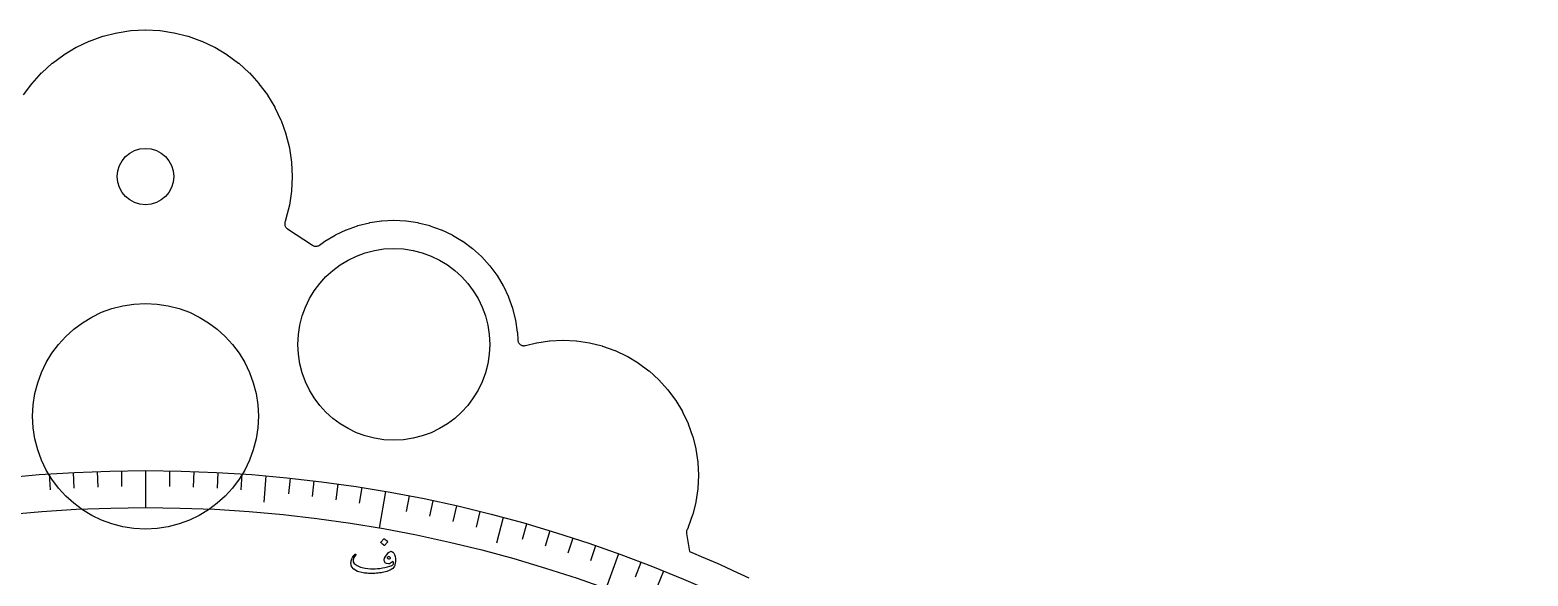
# Model space of a CAD drawing. Header units: millimetres. Extents: x -68 to 68, y -68 to 87.
# Drawn here: x -5.5 to 66.2, y 61.1 to 87.2 of the extents above; entities that cross this region are included whole.
import ezdxf

# ---------------------------------------------------------------- set-up
doc = ezdxf.new("R2010")
doc.units = ezdxf.units.MM
for name, color, linetype in [('CUT_INNER', 6, 'Continuous'), ('CUT_OUTER', 1, 'Continuous'), ('ENGRAVE', 7, 'Continuous'), ('ENGRAVE_FINE', 8, 'Continuous'), ('TEXT', 5, 'Continuous')]:
    doc.layers.add(name, color=color, linetype=linetype)

msp = doc.modelspace()

# ---------------------------------------------------------------- linework, layer by layer
at = {"layer": 'CUT_INNER'}
for centre, radius in [((0, 80.2248), 1.35), ((11.88, 72.1923), 4.59), ((0, 68.7498), 5.4)]:
    msp.add_circle(centre, radius, dxfattribs=at)
at = {"layer": 'CUT_OUTER'}
msp.add_lwpolyline([(-5.8325, 84.1308), (-5.4309, 84.6723), (-5.4216, 84.6837), (-4.9688, 85.1832), (-4.9584, 85.1936), (-4.4589, 85.6464), (-4.4475, 85.6557), (-3.906, 86.0573), (-3.8938, 86.0655), (-3.3155, 86.4121), (-3.3025, 86.419), (-2.6931, 86.7073), (-2.6795, 86.7129), (-2.0447, 86.94), (-2.0307, 86.9443), (-1.3767, 87.1081), (-1.3622, 87.111), (-0.6954, 87.2099), (-0.6807, 87.2113), (-0.0074, 87.2444), (0.0074, 87.2444), (0.6807, 87.2113), (0.6954, 87.2099), (1.3622, 87.111), (1.3767, 87.1081), (2.0307, 86.9443), (2.0447, 86.94), (2.6795, 86.7129), (2.6931, 86.7073), (3.3025, 86.419), (3.3155, 86.4121), (3.8938, 86.0655), (3.906, 86.0573), (4.4475, 85.6557), (4.4589, 85.6464), (4.9584, 85.1936), (4.9688, 85.1832), (5.4216, 84.6837), (5.4309, 84.6723), (5.8325, 84.1308), (5.8407, 84.1186), (6.1873, 83.5403), (6.1942, 83.5273), (6.4825, 82.9179), (6.4881, 82.9043), (6.7152, 82.2695), (6.7195, 82.2554), (6.8833, 81.6014), (6.8862, 81.587), (6.9851, 80.9201), (6.9866, 80.9055), (7.0196, 80.2321), (7.0196, 80.2174), (6.9866, 79.544), (6.9851, 79.5294), (6.8862, 78.8625), (6.8833, 78.8481), (6.7195, 78.1941), (6.7152, 78.18), (6.6771, 78.0734), (6.6688, 78.0462), (6.6631, 78.0183), (6.6601, 77.9899), (6.6598, 77.9614), (6.6621, 77.933), (6.6672, 77.905), (6.6749, 77.8776), (6.6852, 77.851), (6.698, 77.8255), (6.7131, 77.8013), (6.7304, 77.7787), (6.7498, 77.7579), (6.7711, 77.7389), (6.7941, 77.7221), (7.9842, 76.9353), (8.0105, 76.9198), (8.0382, 76.907), (8.0671, 76.8972), (8.0969, 76.8903), (8.1272, 76.8864), (8.1577, 76.8857), (8.1882, 76.8881), (8.2182, 76.8935), (8.2476, 76.902), (8.2759, 76.9135), (8.3029, 76.9277), (8.3283, 76.9446), (8.574, 77.1268), (8.5862, 77.135), (9.0736, 77.4271), (9.0866, 77.434), (9.6002, 77.677), (9.6138, 77.6826), (10.1488, 77.874), (10.1629, 77.8783), (10.714, 78.0163), (10.7284, 78.0192), (11.2905, 78.1026), (11.3051, 78.104), (11.8726, 78.1319), (11.8874, 78.1319), (12.4549, 78.104), (12.4695, 78.1026), (13.0316, 78.0192), (13.046, 78.0163), (13.5971, 77.8783), (13.6112, 77.874), (14.1462, 77.6826), (14.1598, 77.677), (14.6734, 77.434), (14.6864, 77.4271), (15.1738, 77.135), (15.186, 77.1268), (15.6424, 76.7883), (15.6538, 76.779), (16.0748, 76.3974), (16.0852, 76.387), (16.4667, 75.966), (16.4761, 75.9547), (16.8145, 75.4983), (16.8227, 75.486), (17.1148, 74.9987), (17.1218, 74.9857), (17.3647, 74.4721), (17.3703, 74.4585), (17.5617, 73.9235), (17.566, 73.9094), (17.7041, 73.3583), (17.7069, 73.3438), (17.7903, 72.7818), (17.7918, 72.7671), (17.8092, 72.4128), (17.8121, 72.3835), (17.8178, 72.3546), (17.8263, 72.3264), (17.8376, 72.2992), (17.8515, 72.2733), (17.8678, 72.2488), (17.8865, 72.226), (17.9073, 72.2052), (17.9301, 72.1865), (17.9546, 72.1702), (17.9805, 72.1563), (18.0077, 72.145), (18.0359, 72.1365), (18.0648, 72.1307), (18.0941, 72.1278), (18.1235, 72.1278), (18.1528, 72.1307), (18.1817, 72.1365), (18.7087, 72.2685), (18.7231, 72.2713), (19.3376, 72.3625), (19.3522, 72.3639), (19.9726, 72.3944), (19.9874, 72.3944), (20.6078, 72.3639), (20.6224, 72.3625), (21.2369, 72.2713), (21.2513, 72.2685), (21.8539, 72.1175), (21.868, 72.1133), (22.4529, 71.904), (22.4664, 71.8984), (23.028, 71.6328), (23.041, 71.6258), (23.5738, 71.3065), (23.586, 71.2983), (24.085, 70.9283), (24.0963, 70.9189), (24.5566, 70.5018), (24.567, 70.4914), (24.9842, 70.0311), (24.9935, 70.0197), (25.3635, 69.5208), (25.3717, 69.5086), (25.6911, 68.9757), (25.698, 68.9628), (25.9636, 68.4012), (25.9692, 68.3876), (26.1785, 67.8028), (26.1828, 67.7887), (26.3337, 67.1861), (26.3366, 67.1717), (26.4277, 66.5572), (26.4292, 66.5426), (26.4596, 65.9221), (26.4596, 65.9074), (26.4292, 65.287), (26.4277, 65.2723), (26.3366, 64.6579), (26.3337, 64.6434), (26.1828, 64.0409), (26.1785, 64.0268), (25.9692, 63.4419), (25.9636, 63.4283), (25.9119, 63.3191), (25.9004, 63.2911), (25.8917, 63.262), (25.886, 63.2322), (25.8833, 63.202), (25.8837, 63.1716), (25.8872, 63.1415), (26.0311, 62.2783), (26.2133, 62.2022), (26.5945, 62.0402), (26.9746, 61.8758), (27.3538, 61.7092), (27.7319, 61.5402), (28.109, 61.3688), (28.485, 61.1952), (28.86, 61.0193)], dxfattribs=at)
at = {"layer": 'ENGRAVE'}
for points in [[(0, 66.15), (0, 64.3781)], [(5.7654, 65.8983), (5.655, 64.6375)], [(11.4868, 65.145), (11.1791, 63.4001)], [(17.1209, 63.896), (16.7933, 62.6735)], [(22.6246, 62.1607), (22.0186, 60.4956)]]:
    msp.add_lwpolyline(points, dxfattribs=at)
for radius in [66.15, 66.15, 64.3781]:
    msp.add_circle((0, 0), radius, dxfattribs=at)
at = {"layer": 'ENGRAVE_FINE'}
for points in [[(-4.6144, 65.9889), (-4.5614, 65.2313)], [(-3.462, 66.0593), (-3.4223, 65.301)], [(-2.3086, 66.1097), (-2.2821, 65.3508)], [(-1.1545, 66.1399), (-1.1412, 65.3807)], [(1.1545, 66.1399), (1.1412, 65.3807)], [(2.3086, 66.1097), (2.2821, 65.3508)], [(3.462, 66.0593), (3.4223, 65.301)], [(4.6144, 65.9889), (4.5614, 65.2313)], [(6.9146, 65.7876), (6.8352, 65.0324)], [(8.0617, 65.6569), (7.9691, 64.9032)], [(9.2063, 65.5062), (9.1006, 64.7542)], [(10.3481, 65.3356), (10.2293, 64.5856)], [(12.622, 64.9346), (12.4771, 64.1892)], [(13.7534, 64.7045), (13.5955, 63.9617)], [(14.8805, 64.4546), (14.7097, 63.7147)], [(16.0031, 64.1851), (15.8194, 63.4482)], [(18.2334, 63.5875), (18.0241, 62.8575)], [(19.3404, 63.2596), (19.1184, 62.5334)], [(20.4415, 62.9124), (20.2068, 62.1902)], [(21.5363, 62.5461), (21.2891, 61.8281)], [(23.706, 61.7563), (23.4339, 61.0474)], [(24.7802, 61.3332), (24.4958, 60.6291)]]:
    msp.add_lwpolyline(points, dxfattribs=at)
at = {"layer": 'TEXT'}
for points in [[(11.4092, 62.8769), (11.4128, 62.8794), (11.4174, 62.8804), (11.423, 62.88), (11.4296, 62.8782), (11.4738, 62.8506), (11.5144, 62.8193), (11.5514, 62.7843), (11.5849, 62.7456), (11.5878, 62.7401), (11.5886, 62.735), (11.5873, 62.7303), (11.5838, 62.7259), (11.4356, 62.5647), (11.4306, 62.5612), (11.4249, 62.5611), (11.4186, 62.5646), (11.4117, 62.5716), (11.4057, 62.5776), (11.3962, 62.5868), (11.3832, 62.5991), (11.3666, 62.6145), (11.3462, 62.6331), (11.3216, 62.6548), (11.2929, 62.6799), (11.26, 62.7081), (11.2557, 62.7126), (11.254, 62.7166), (11.2546, 62.7202), (11.2577, 62.7234)], [(11.7457, 62.2839), (11.7947, 62.2782), (11.8393, 62.2507), (11.8793, 62.2013), (11.9148, 62.1301), (11.9414, 62.0412), (11.955, 61.9386), (11.9555, 61.8224), (11.943, 61.6925), (11.9354, 61.646), (11.924, 61.6037), (11.9087, 61.5655), (11.8895, 61.5315), (11.8327, 61.4672), (11.7556, 61.4101), (11.6585, 61.3602), (11.5412, 61.3174), (11.4762, 61.2994), (11.4097, 61.2834), (11.3416, 61.2693), (11.2718, 61.2571), (11.2004, 61.2469), (11.127, 61.2387), (11.0517, 61.2324), (10.9745, 61.2281), (10.8974, 61.2255), (10.8223, 61.2245), (10.7492, 61.2251), (10.678, 61.2273), (10.6088, 61.2312), (10.5412, 61.2371), (10.4754, 61.2449), (10.4113, 61.2546), (10.1483, 61.3212), (9.9637, 61.4236), (9.8572, 61.5625), (9.8291, 61.7385), (9.8336, 61.7776), (9.8429, 61.8215), (9.857, 61.8702), (9.8759, 61.9237), (9.902, 61.9815), (9.9342, 62.0366), (9.9725, 62.0888), (10.0169, 62.1382), (10.0232, 62.1436), (10.0301, 62.1471), (10.0377, 62.1487), (10.0458, 62.1483), (10.0534, 62.146), (10.0591, 62.1418), (10.0629, 62.1358), (10.0649, 62.1279), (10.0651, 62.1196), (10.0636, 62.1121), (10.0603, 62.1055), (10.0554, 62.0998), (9.9695, 61.9825), (9.9302, 61.8767), (9.9373, 61.7826), (9.9907, 61.7002), (10.1215, 61.602), (10.2933, 61.5281), (10.5061, 61.4781), (10.7603, 61.4518), (10.8733, 61.4483), (10.9875, 61.45), (11.1027, 61.4568), (11.2192, 61.4688), (11.3368, 61.486), (11.4553, 61.5084), (11.5748, 61.536), (11.6953, 61.5687), (11.7605, 61.5912), (11.8118, 61.6191), (11.8493, 61.6524), (11.873, 61.6912), (11.8701, 61.7215), (11.8619, 61.7504), (11.8485, 61.7778), (11.8298, 61.8037), (11.8272, 61.8053), (11.8236, 61.8043), (11.8189, 61.8007), (11.813, 61.7945), (11.7679, 61.7457), (11.7212, 61.7115), (11.6729, 61.6918), (11.6231, 61.6866), (11.5367, 61.7016), (11.4749, 61.7391), (11.4379, 61.7993), (11.4255, 61.8822), (11.4386, 61.951), (11.4773, 62.0308), (11.5415, 62.1216), (11.6314, 62.2235), (11.6584, 62.2477), (11.6864, 62.2659), (11.7155, 62.278), (11.7457, 62.2839)], [(11.7085, 61.941), (11.7195, 61.9501), (11.7241, 61.9604), (11.7223, 61.9719), (11.7143, 61.9846), (11.6781, 62.0184), (11.6431, 62.0315), (11.6091, 62.0239), (11.5763, 61.9956), (11.571, 61.9861), (11.5685, 61.9772), (11.569, 61.9691), (11.5725, 61.9616), (11.6023, 61.934), (11.6349, 61.9214), (11.6703, 61.9237), (11.7085, 61.941)]]:
    msp.add_lwpolyline(points, close=True, dxfattribs=at)

doc.saveas('drawing.dxf')
